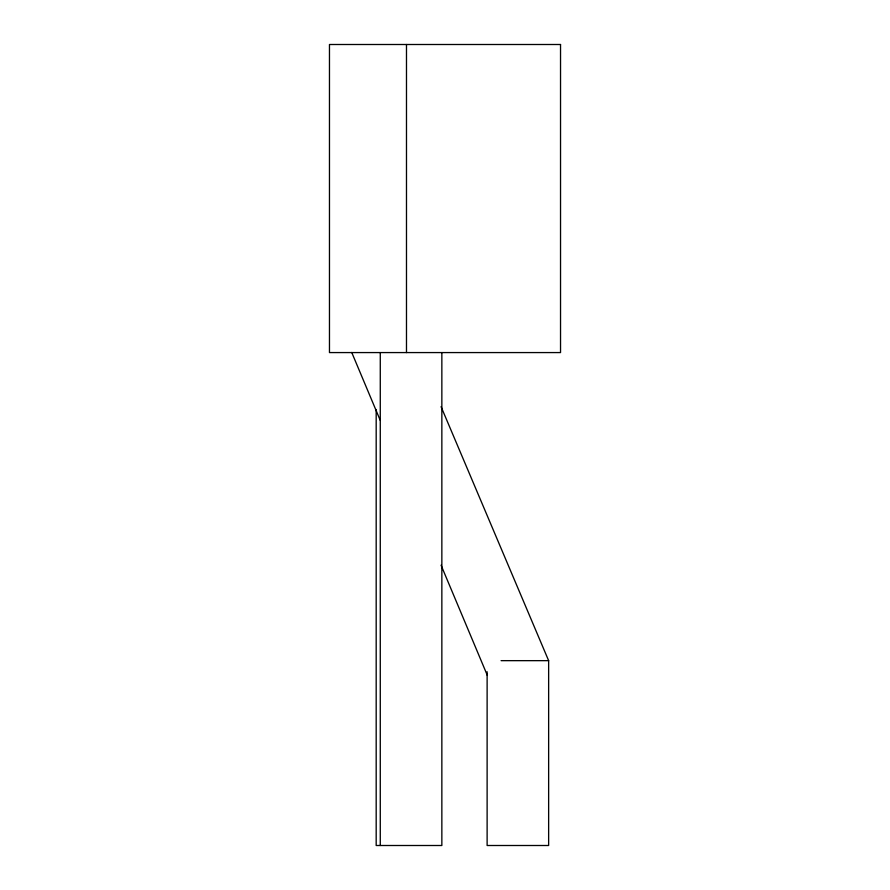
<?xml version="1.0" encoding="UTF-8"?>
<svg xmlns="http://www.w3.org/2000/svg" width="890" height="890" viewBox="0 0 890 890"><rect width="100%" height="100%" fill="white"/><g stroke="black" fill="none" stroke-linecap="round" stroke-linejoin="round"><path stroke-width="1.33" d="M501.081 660.658L548.641 660.658L548.641 845.5L487.119 845.5L487.119 671.772M441.073 406.685L548.641 660.658M351.75 352.484L380.264 420.403M441.062 565.195L487.342 675.399M441.852 352.574L441.852 845.5L376.181 845.5L376.181 409.511M406.485 44.5L406.485 352.574M380.275 352.574L380.275 845.5M560.533 44.5L329.467 44.5L329.467 352.574L560.533 352.574L560.533 44.5"/></g></svg>
